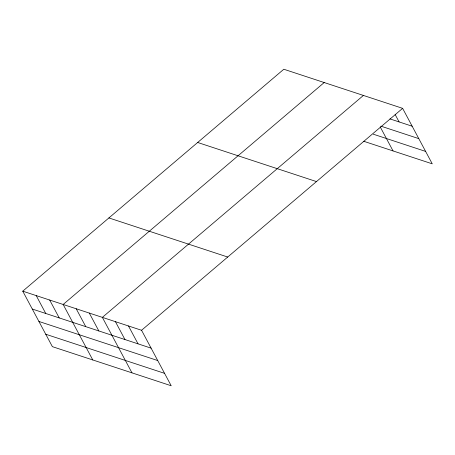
<?xml version="1.0" encoding="UTF-8"?>
<svg xmlns="http://www.w3.org/2000/svg" width="455" height="455" viewBox="0 0 455 455"><rect width="100%" height="100%" fill="white"/><g stroke="black" fill="none" stroke-linecap="round" stroke-linejoin="round"><path stroke-width="0.68" d="M22.75 291.172L141.562 330.273L171.188 385.755L52.376 346.653L22.75 291.172L283.812 69.245L402.624 108.347L432.25 163.828L363.636 141.243M324.21 82.537L63.148 304.469L92.775 359.95M363.414 95.442L102.358 317.368L131.978 372.855M141.562 330.273L402.624 108.347M389.952 118.909L412.167 126.223M380.892 126.154L418.799 138.633M373.345 134.214L425.624 151.418M197.663 142.478L316.475 181.579M108.899 217.934L227.716 257.035M32.294 309.047L151.111 348.149M38.92 321.458L157.737 360.559M45.75 334.243L164.562 373.345M395.15 114.523L399.098 121.917M380.238 126.945L393.04 150.923M128.492 325.973L138.041 343.849M115.428 321.674L124.971 339.549M89.288 313.068L98.832 330.944M76.218 308.769L85.762 326.644M49.68 300.038L59.224 317.914M36.218 295.602L45.762 313.478"/></g></svg>
